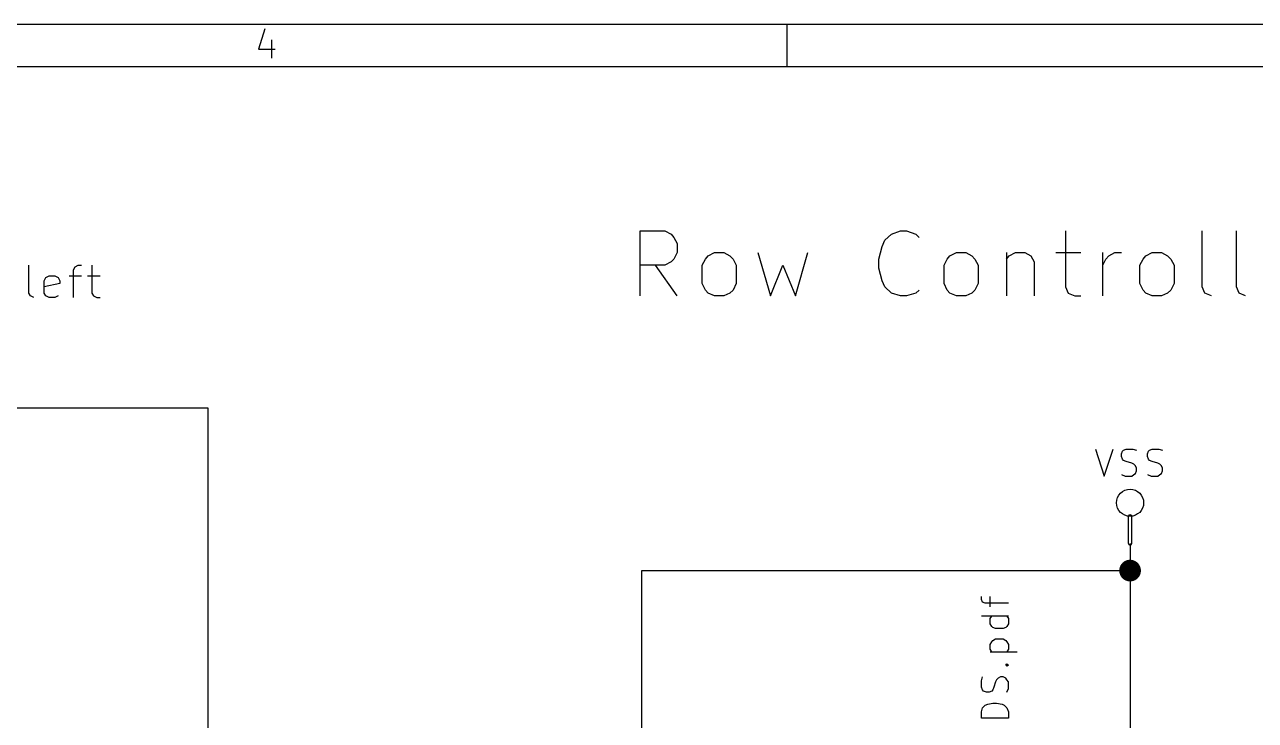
# Model space of a CAD drawing. Extents: x 10 to 287, y -200 to -10.
# Drawn here: x 174.3 to 231.9, y -42.6 to -10 of the extents above; entities that cross this region are included whole.
import ezdxf

# ---------------------------------------------------------------- set-up
doc = ezdxf.new("R2010")
doc.units = 0
doc.header["$MEASUREMENT"] = 0

msp = doc.modelspace()

# ---------------------------------------------------------------- linework, layer by layer
at = {"layer": 'Blue 3'}
for p, q in [((203.124, -22.7076), (203.124, -19.6596)), ((203.124, -19.6596), (204.267, -19.6596)), ((204.267, -19.6596), (204.572, -19.812)), ((204.572, -19.812), (204.699, -19.9644)), ((204.699, -19.9644), (204.851, -20.2438)), ((214.452, -20.3962), (214.579, -20.0914)), ((214.579, -20.0914), (214.884, -19.812)), ((214.884, -19.812), (215.316, -19.6596)), ((215.316, -19.6596), (215.595, -19.6596)), ((215.595, -19.6596), (216.027, -19.812)), ((216.027, -19.812), (216.179, -19.9644)), ((223.037, -19.6596), (223.037, -22.2758)), ((229.438, -22.2758), (229.438, -19.6596)), ((231.038, -22.2758), (231.038, -19.6596)), ((204.851, -20.6756), (204.699, -20.9804)), ((204.851, -20.2438), (204.851, -20.6756)), ((206.299, -20.828), (206.604, -20.6756)), ((206.604, -20.6756), (207.035, -20.6756)), ((207.035, -20.6756), (207.315, -20.828)), ((208.636, -20.6756), (209.22, -22.7076)), ((210.388, -22.7076), (210.972, -20.6756)), ((214.3, -20.9804), (214.452, -20.3962)), ((217.627, -20.828), (217.932, -20.6756)), ((217.932, -20.6756), (218.364, -20.6756)), ((218.364, -20.6756), (218.643, -20.828)), ((220.269, -20.6756), (220.269, -22.7076)), ((220.396, -20.828), (220.701, -20.6756)), ((220.701, -20.6756), (221.132, -20.6756)), ((221.132, -20.6756), (221.412, -20.828)), ((222.58, -20.6756), (223.749, -20.6756)), ((224.79, -22.7076), (224.79, -20.6756)), ((225.069, -20.828), (225.349, -20.6756)), ((225.349, -20.6756), (225.654, -20.6756)), ((226.797, -20.828), (227.101, -20.6756)), ((227.101, -20.6756), (227.533, -20.6756)), ((227.533, -20.6756), (227.813, -20.828)), ((174.498, -22.5806), (174.498, -21.2598)), ((176.657, -21.336), (176.809, -21.2598)), ((176.809, -21.2598), (176.962, -21.2598)), ((177.444, -21.2598), (177.444, -22.5806)), ((204.267, -21.2598), (203.124, -21.2598)), ((204.851, -22.7076), (203.835, -21.2598)), ((204.572, -21.1074), (204.267, -21.2598)), ((204.699, -20.9804), (204.572, -21.1074)), ((206.019, -21.2598), (206.172, -20.9804)), ((206.019, -22.1234), (206.019, -21.2598)), ((206.172, -20.9804), (206.299, -20.828)), ((207.315, -20.828), (207.467, -20.9804)), ((207.467, -20.9804), (207.62, -21.2598)), ((207.62, -21.2598), (207.62, -22.1234)), ((209.22, -22.7076), (209.804, -21.2598)), ((209.804, -21.2598), (210.388, -22.7076)), ((214.3, -21.4122), (214.3, -20.9804)), ((217.348, -21.2598), (217.5, -20.9804)), ((217.348, -22.1234), (217.348, -21.2598)), ((217.5, -20.9804), (217.627, -20.828)), ((218.643, -20.828), (218.796, -20.9804)), ((218.796, -20.9804), (218.948, -21.2598)), ((218.948, -21.2598), (218.948, -22.1234)), ((220.269, -20.9804), (220.396, -20.828)), ((221.412, -20.828), (221.564, -21.1074)), ((221.564, -21.1074), (221.564, -22.7076)), ((224.79, -21.2598), (224.917, -20.9804)), ((224.917, -20.9804), (225.069, -20.828)), ((226.517, -21.2598), (226.67, -20.9804)), ((226.517, -22.1234), (226.517, -21.2598)), ((226.67, -20.9804), (226.797, -20.828)), ((227.813, -20.828), (227.965, -20.9804)), ((227.965, -20.9804), (228.117, -21.2598)), ((228.117, -21.2598), (228.117, -22.1234)), ((175.209, -21.9964), (175.285, -21.844)), ((175.285, -21.844), (175.438, -21.7678)), ((175.438, -21.7678), (175.717, -21.7678)), ((175.717, -21.7678), (175.87, -21.844)), ((175.87, -21.844), (175.946, -21.9964)), ((176.378, -21.7678), (176.962, -21.7678)), ((176.581, -21.4884), (176.657, -21.336)), ((176.581, -22.7838), (176.581, -21.4884)), ((177.241, -21.7678), (177.825, -21.7678)), ((214.452, -21.9964), (214.3, -21.4122)), ((175.209, -22.5806), (175.209, -21.9964)), ((175.946, -22.1234), (175.209, -22.2758)), ((175.946, -21.9964), (175.946, -22.1234)), ((206.172, -22.4282), (206.019, -22.1234)), ((206.299, -22.5806), (206.172, -22.4282)), ((207.467, -22.4282), (207.315, -22.5806)), ((207.62, -22.1234), (207.467, -22.4282)), ((214.579, -22.2758), (214.452, -21.9964)), ((214.884, -22.5806), (214.579, -22.2758)), ((216.179, -22.4282), (216.027, -22.5806)), ((217.5, -22.4282), (217.348, -22.1234)), ((217.627, -22.5806), (217.5, -22.4282)), ((218.796, -22.4282), (218.643, -22.5806)), ((218.948, -22.1234), (218.796, -22.4282)), ((223.037, -22.2758), (223.164, -22.5806)), ((226.67, -22.4282), (226.517, -22.1234)), ((226.797, -22.5806), (226.67, -22.4282)), ((227.965, -22.4282), (227.813, -22.5806)), ((228.117, -22.1234), (227.965, -22.4282)), ((229.565, -22.5806), (229.438, -22.2758)), ((231.165, -22.5806), (231.038, -22.2758)), ((174.574, -22.7076), (174.498, -22.5806)), ((174.727, -22.7838), (174.574, -22.7076)), ((175.285, -22.7076), (175.209, -22.5806)), ((175.438, -22.7838), (175.285, -22.7076)), ((175.717, -22.7838), (175.438, -22.7838)), ((175.87, -22.7076), (175.717, -22.7838)), ((177.444, -22.5806), (177.521, -22.7076)), ((177.521, -22.7076), (177.673, -22.7838)), ((177.673, -22.7838), (177.825, -22.7838)), ((206.604, -22.7076), (206.299, -22.5806)), ((207.035, -22.7076), (206.604, -22.7076)), ((207.315, -22.5806), (207.035, -22.7076)), ((215.316, -22.7076), (214.884, -22.5806)), ((215.595, -22.7076), (215.316, -22.7076)), ((216.027, -22.5806), (215.595, -22.7076)), ((217.932, -22.7076), (217.627, -22.5806)), ((218.364, -22.7076), (217.932, -22.7076)), ((218.643, -22.5806), (218.364, -22.7076)), ((223.164, -22.5806), (223.469, -22.7076)), ((223.469, -22.7076), (223.749, -22.7076)), ((227.101, -22.7076), (226.797, -22.5806)), ((227.533, -22.7076), (227.101, -22.7076)), ((227.813, -22.5806), (227.533, -22.7076)), ((229.87, -22.7076), (229.565, -22.5806)), ((231.47, -22.7076), (231.165, -22.5806))]:
    msp.add_line(p, q, dxfattribs=at)
at = {"layer": 'Cyan 2'}
for p, q in [((224.434, -29.8704), (224.841, -31.1404)), ((224.841, -31.1404), (225.273, -29.8704)), ((225.704, -29.972), (225.755, -29.9212)), ((225.755, -29.9212), (225.882, -29.8704)), ((225.882, -29.8704), (226.187, -29.8704)), ((226.187, -29.8704), (226.365, -29.9212)), ((226.924, -29.972), (226.974, -29.9212)), ((226.974, -29.9212), (227.101, -29.8704)), ((227.101, -29.8704), (227.406, -29.8704)), ((227.406, -29.8704), (227.584, -29.9212)), ((225.654, -30.099), (225.704, -29.972)), ((225.654, -30.226), (225.654, -30.099)), ((225.704, -30.353), (225.654, -30.226)), ((225.755, -30.4038), (225.704, -30.353)), ((225.882, -30.4546), (225.755, -30.4038)), ((226.136, -30.5308), (225.882, -30.4546)), ((226.238, -30.5816), (226.136, -30.5308)), ((226.873, -30.099), (226.924, -29.972)), ((226.873, -30.226), (226.873, -30.099)), ((226.924, -30.353), (226.873, -30.226)), ((226.974, -30.4038), (226.924, -30.353)), ((227.101, -30.4546), (226.974, -30.4038)), ((227.355, -30.5308), (227.101, -30.4546)), ((227.457, -30.5816), (227.355, -30.5308)), ((225.654, -31.0642), (225.831, -31.1404)), ((226.136, -31.1404), (226.238, -31.0642)), ((226.314, -30.6578), (226.238, -30.5816)), ((226.238, -31.0642), (226.314, -31.0134)), ((226.365, -30.7594), (226.314, -30.6578)), ((226.314, -31.0134), (226.365, -30.8864)), ((226.365, -30.8864), (226.365, -30.7594)), ((226.873, -31.0642), (227.051, -31.1404)), ((227.355, -31.1404), (227.457, -31.0642)), ((227.533, -30.6578), (227.457, -30.5816)), ((227.457, -31.0642), (227.533, -31.0134)), ((227.584, -30.7594), (227.533, -30.6578)), ((227.533, -31.0134), (227.584, -30.8864)), ((227.584, -30.8864), (227.584, -30.7594)), ((225.831, -31.1404), (226.136, -31.1404)), ((227.051, -31.1404), (227.355, -31.1404))]:
    msp.add_line(p, q, dxfattribs=at)
at = {"layer": 'Green 2'}
for p, q in [((165.1, -27.94), (182.88, -27.94)), ((182.88, -27.94), (182.88, -60.96)), ((226.06, -34.29), (226.06, -50.8)), ((203.2, -60.96), (203.2, -35.56)), ((203.2, -35.56), (226.06, -35.56))]:
    msp.add_line(p, q, dxfattribs=at)
at = {"layer": 'Green 2', "const_width": 0.508}
msp.add_lwpolyline([(225.806, -35.56, 1), (226.314, -35.56, 1)], format="xyb", close=True, dxfattribs=at)
at = {"layer": 'Magenta 2'}
for p, q in [((219.1, -36.9062), (219.1, -36.7792)), ((219.507, -37.2618), (219.507, -36.7792)), ((219.151, -37.0332), (219.1, -36.9062)), ((219.278, -37.084), (219.151, -37.0332)), ((220.37, -37.084), (219.278, -37.084)), ((220.37, -37.6936), (219.1, -37.6936)), ((219.507, -37.7952), (219.583, -37.6936)), ((219.507, -38.0492), (219.507, -37.7952)), ((220.294, -37.6936), (220.37, -37.7952)), ((220.37, -37.7952), (220.37, -38.0492)), ((219.583, -38.1762), (219.507, -38.0492)), ((219.634, -38.227), (219.583, -38.1762)), ((219.761, -38.2778), (219.634, -38.227)), ((220.116, -38.2778), (219.761, -38.2778)), ((220.243, -38.227), (220.116, -38.2778)), ((220.294, -38.1762), (220.243, -38.227)), ((220.37, -38.0492), (220.294, -38.1762)), ((219.507, -39.0144), (219.583, -38.8874)), ((219.507, -39.243), (219.507, -39.0144)), ((219.583, -38.8874), (219.634, -38.8366)), ((219.634, -38.8366), (219.761, -38.7604)), ((219.761, -38.7604), (220.116, -38.7604)), ((220.116, -38.7604), (220.243, -38.8366)), ((220.243, -38.8366), (220.294, -38.8874)), ((220.294, -38.8874), (220.37, -39.0144)), ((220.37, -39.0144), (220.37, -39.243)), ((219.583, -39.37), (219.507, -39.243)), ((219.507, -39.37), (220.777, -39.37)), ((220.37, -39.243), (220.294, -39.37)), ((220.243, -39.9796), (220.294, -39.9288)), ((220.294, -40.0304), (220.243, -39.9796)), ((220.243, -39.9796), (220.37, -39.9796)), ((220.294, -39.9288), (220.37, -39.9796)), ((220.37, -39.9796), (220.294, -40.0304)), ((219.1, -40.7162), (219.151, -40.5384)), ((219.1, -41.021), (219.1, -40.7162)), ((219.761, -40.767), (219.685, -41.021)), ((219.812, -40.6654), (219.761, -40.767)), ((219.888, -40.5892), (219.812, -40.6654)), ((219.989, -40.5384), (219.888, -40.5892)), ((220.116, -40.5384), (219.989, -40.5384)), ((220.243, -40.5892), (220.116, -40.5384)), ((220.294, -40.6654), (220.243, -40.5892)), ((220.37, -40.767), (220.294, -40.6654)), ((220.37, -41.0718), (220.37, -40.767)), ((219.151, -41.148), (219.1, -41.021)), ((219.202, -41.1988), (219.151, -41.148)), ((219.329, -41.2496), (219.202, -41.1988)), ((219.456, -41.2496), (219.329, -41.2496)), ((219.583, -41.1988), (219.456, -41.2496)), ((219.634, -41.148), (219.583, -41.1988)), ((219.685, -41.021), (219.634, -41.148)), ((220.294, -41.2496), (220.37, -41.0718)), ((219.1, -42.164), (219.151, -41.9862)), ((219.151, -41.9862), (219.278, -41.8592)), ((219.278, -41.8592), (219.405, -41.8084)), ((219.405, -41.8084), (219.634, -41.7576)), ((219.634, -41.7576), (219.812, -41.7576)), ((219.812, -41.7576), (220.066, -41.8084)), ((220.066, -41.8084), (220.167, -41.8592)), ((220.167, -41.8592), (220.294, -41.9862)), ((220.294, -41.9862), (220.37, -42.164)), ((219.1, -42.4688), (219.1, -42.164)), ((220.37, -42.4688), (219.1, -42.4688)), ((220.37, -42.164), (220.37, -42.4688))]:
    msp.add_line(p, q, dxfattribs=at)
at = {"layer": 'Red 2'}
for p, q in [((286.995, -10.0076), (10.0076, -10.0076)), ((185.547, -10.2108), (185.242, -11.1506)), ((210.007, -11.9888), (210.007, -10.0076)), ((185.852, -10.7188), (185.852, -11.5824)), ((185.242, -11.1506), (186.03, -11.1506)), ((285.013, -11.9888), (11.9888, -11.9888)), ((225.984, -34.29), (225.984, -33.02)), ((226.136, -34.29), (226.136, -33.02))]:
    msp.add_line(p, q, dxfattribs=at)
msp.add_circle((226.06, -32.385), 0.635, dxfattribs=at)
for centre, start, end in [((226.06, -33.02), 360, 540), ((226.06, -34.29), 180, 360)]:
    msp.add_arc(centre, 0.0762, start, end, dxfattribs=at)

doc.saveas('drawing.dxf')
